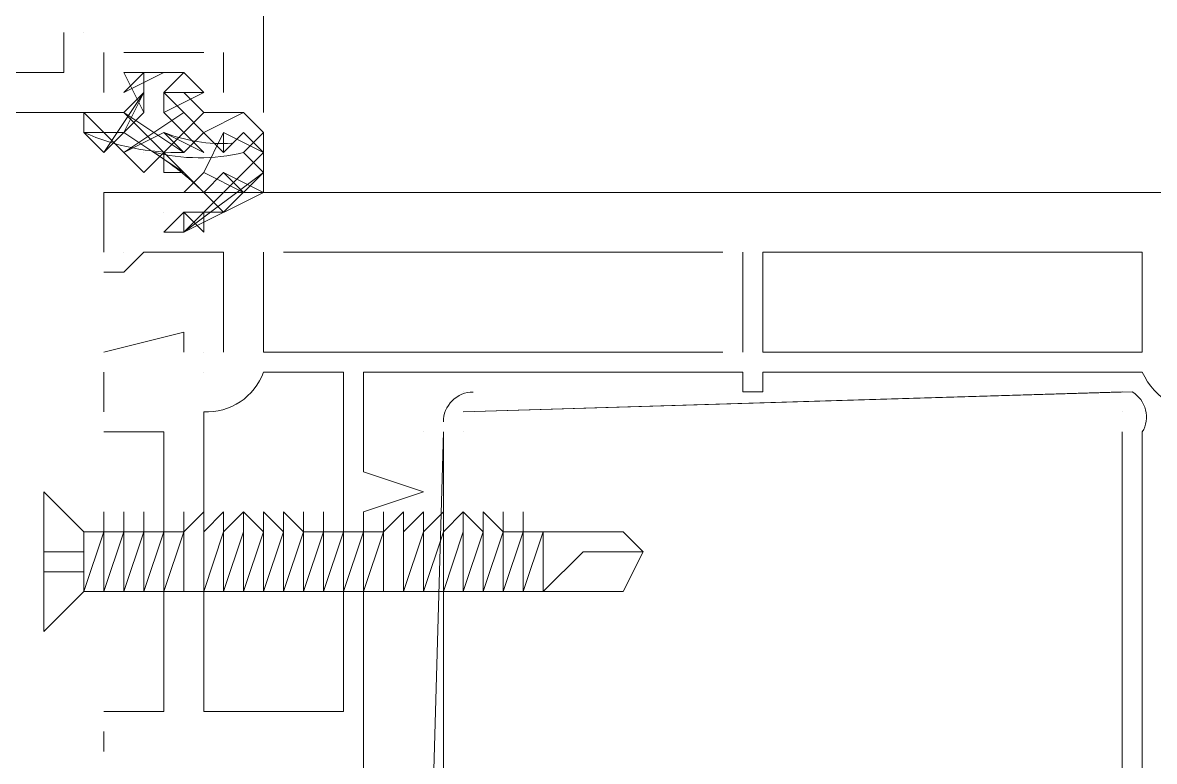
# Model space of a CAD drawing. Header units: millimetres. Extents: x 906 to 41302, y 848 to 28850.
# Drawn here: x 26943 to 27003, y 17362.5 to 17401.7 of the extents above; entities that cross this region are included whole.
import ezdxf

# ---------------------------------------------------------------- set-up
doc = ezdxf.new("R2010")
doc.units = ezdxf.units.MM
doc.layers.add('PDF_X-단위세대$및$주동평면도$A-DOOR', color=7, linetype='Continuous')

msp = doc.modelspace()

# ---------------------------------------------------------------- linework, layer by layer
at = {"layer": 'PDF_X-단위세대$및$주동평면도$A-DOOR', "lineweight": 9}
for points in [[(26949.417, 17477.328), (26955.767, 17449.811), (26955.767, 17396.894)], [(26945.184, 17401.128), (26945.184, 17399.011), (26893.325, 17399.011)], [(26945.184, 17401.128), (26945.184, 17401.128)], [(26946.242, 17401.128), (26946.242, 17401.128)], [(26947.3, 17397.953), (26947.3, 17400.069)], [(26947.3, 17400.069), (26947.3, 17400.069)], [(26952.592, 17400.069), (26948.359, 17400.069)], [(26948.359, 17400.069), (26948.359, 17400.069)], [(26952.592, 17400.069), (26952.592, 17400.069)], [(26953.65, 17400.069), (26953.65, 17397.953)], [(26953.65, 17400.069), (26953.65, 17400.069)], [(26945.184, 17399.011), (26945.184, 17399.011)], [(26947.3, 17397.953), (26947.3, 17397.953)], [(26948.359, 17397.953), (26948.359, 17397.953)], [(26948.359, 17397.953), (26948.359, 17397.953)], [(26952.592, 17397.953), (26952.592, 17397.953)], [(26952.592, 17397.953), (26952.592, 17397.953)], [(26953.65, 17397.953), (26953.65, 17397.953)], [(26948.359, 17396.894), (26932.484, 17396.894)], [(26948.359, 17396.894), (26948.359, 17396.894)], [(26951.534, 17396.894), (26951.534, 17396.894)], [(26952.592, 17396.894), (26952.592, 17396.894)], [(26954.709, 17396.894), (26952.592, 17396.894)], [(26952.592, 17396.894), (26952.592, 17396.894)], [(26954.709, 17396.894), (26954.709, 17396.894)], [(26955.767, 17396.894), (26955.767, 17396.894)]]:
    msp.add_lwpolyline(points, dxfattribs=at)
at = {"layer": 'PDF_X-단위세대$및$주동평면도$A-DOOR', "lineweight": 5}
for points in [[(26949.417, 17399.011), (26950.475, 17399.011), (26948.359, 17399.011), (26949.417, 17396.894), (26949.417, 17397.953), (26948.359, 17395.836), (26947.3, 17395.836), (26949.417, 17393.719), (26946.242, 17396.894), (26946.242, 17395.836, 0.1117), (26951.534, 17394.778), (26952.592, 17395.836), (26954.709, 17396.894), (26955.767, 17395.836), (26955.767, 17392.661), (26951.534, 17390.544), (26951.534, 17391.603), (26950.475, 17390.544), (26951.534, 17390.544)], [(26950.475, 17396.894), (26952.592, 17397.953), (26950.475, 17397.953), (26953.65, 17394.778), (26953.65, 17395.836), (26955.767, 17394.778), (26954.709, 17395.836), (26953.65, 17394.778), (26953.65, 17395.836), (26952.592, 17393.719), (26951.534, 17392.661), (26952.592, 17393.719), (26954.709, 17392.661), (26953.65, 17393.719), (26955.767, 17392.661), (26955.767, 17393.719), (26954.709, 17394.778), (26955.767, 17395.836), (26954.709, 17394.778, -0.124775), (26949.885, 17394.811, -0.054724), (26952.592, 17392.661), (26953.65, 17393.719), (26952.592, 17392.661), (26950.475, 17394.778), (26948.359, 17396.894), (26951.534, 17394.778), (26950.475, 17395.836), (26952.592, 17394.778), (26950.475, 17396.894), (26950.475, 17397.953), (26951.534, 17396.894), (26948.359, 17394.778), (26950.475, 17395.836, 0.108399), (26954.078, 17395.259)], [(26993.867, 17339.744), (27004.469, 17339.677, -0.21556), (27005.509, 17343.978), (27005.509, 17350.328), (27003.392, 17351.386), (27005.509, 17352.444), (27005.509, 17367.261), (27003.392, 17368.319), (27005.509, 17369.378), (27006.038, 17381.019, -0.326664), (27002.334, 17383.136), (26982.225, 17383.136), (26982.225, 17382.078), (26981.167, 17382.078), (26981.167, 17383.136), (26961.059, 17383.136), (26961.059, 17377.844), (26964.234, 17376.786), (26961.059, 17375.728), (26961.059, 17357.736)], [(27001.275, 17382.078), (26966.35, 17381.019), (27001.805, 17382.078, -0.414215), (27002.334, 17379.961), (27002.334, 17360.911), (27001.275, 17360.911), (27001.275, 17379.961)], [(26964.234, 17342.919), (26965.292, 17379.961), (26965.292, 17343.448, 0.414215), (26967.409, 17340.803), (26968.467, 17339.744), (26991.75, 17339.744)]]:
    msp.add_lwpolyline(points, format="xyb", dxfattribs=at)
for points in [[(26947.3, 17395.836), (26946.242, 17395.836), (26947.3, 17394.778), (26949.417, 17396.894), (26949.417, 17397.953), (26949.417, 17399.011), (26948.359, 17397.953)], [(26949.417, 17399.011), (26949.417, 17399.011)], [(26950.475, 17399.011), (26950.475, 17399.011)], [(26951.534, 17399.011), (26951.534, 17399.011)], [(26955.767, 17394.778), (26951.534, 17390.544), (26955.767, 17393.719), (26953.65, 17391.603), (26952.592, 17391.603), (26951.534, 17391.603), (26952.592, 17390.544), (26952.592, 17391.603), (26953.65, 17391.603), (26951.534, 17393.719), (26948.359, 17395.836), (26947.3, 17394.778), (26949.417, 17397.953), (26948.359, 17396.894)], [(26948.359, 17397.953), (26948.359, 17397.953)], [(26948.359, 17397.953), (26948.359, 17397.953)], [(26949.417, 17397.953), (26949.417, 17397.953)], [(26949.417, 17397.953), (26949.417, 17397.953)], [(26950.475, 17397.953), (26950.475, 17397.953)], [(26951.534, 17397.953), (26952.592, 17396.894)], [(26951.534, 17397.953), (26951.534, 17397.953)], [(26952.592, 17397.953), (26952.592, 17397.953)], [(26952.592, 17397.953), (26952.592, 17397.953)], [(26947.3, 17396.894), (26947.3, 17396.894)], [(26948.359, 17396.894), (26948.359, 17396.894)], [(26949.417, 17396.894), (26949.417, 17396.894)], [(26950.475, 17396.894), (26950.475, 17396.894)], [(26952.592, 17396.894), (26952.592, 17396.894)], [(26954.709, 17396.894), (26954.709, 17396.894)], [(26946.242, 17395.836), (26946.242, 17395.836)], [(26946.242, 17395.836), (26946.242, 17395.836)], [(26947.3, 17395.836), (26947.3, 17395.836)], [(26948.359, 17395.836), (26948.359, 17395.836)], [(26950.475, 17395.836), (26950.475, 17395.836)], [(26952.592, 17395.836), (26952.592, 17395.836)], [(26954.709, 17395.836), (26954.709, 17395.836)], [(26955.767, 17395.836), (26955.767, 17395.836)], [(26949.417, 17394.778), (26949.417, 17394.778)], [(26950.475, 17394.778), (26950.475, 17393.719), (26951.534, 17393.719)], [(26953.65, 17394.778), (26953.65, 17394.778)], [(26953.65, 17394.778), (26953.65, 17394.778)], [(26954.709, 17394.778), (26954.709, 17394.778)], [(26954.709, 17394.778), (26954.709, 17394.778)], [(26950.475, 17393.719), (26950.475, 17393.719)], [(26953.65, 17393.719), (26953.65, 17393.719)], [(26953.65, 17393.719), (26953.65, 17393.719)], [(26954.709, 17393.719), (26954.709, 17393.719)], [(26954.709, 17393.719), (26954.709, 17393.719)], [(27010.8, 17392.661), (26947.3, 17392.661), (26947.3, 17389.486)], [(26947.3, 17392.661), (26947.3, 17392.661)], [(26952.592, 17392.661), (26952.592, 17392.661)], [(26952.592, 17392.661), (26952.592, 17392.661)], [(26955.767, 17392.661), (26955.767, 17392.661)], [(26955.767, 17392.661), (26955.767, 17392.661)], [(26950.475, 17391.603), (26950.475, 17391.603)], [(26951.534, 17391.603), (26951.534, 17391.603)], [(26952.592, 17391.603), (26952.592, 17391.603)], [(26950.475, 17390.544), (26950.475, 17390.544)], [(26951.534, 17390.544), (26951.534, 17390.544)], [(26953.65, 17384.194), (26953.65, 17389.486), (26949.417, 17389.486), (26948.359, 17388.428), (26947.3, 17388.428)], [(26947.3, 17389.486), (26947.3, 17389.486)], [(26948.359, 17389.486), (26948.359, 17389.486)], [(26949.417, 17389.486), (26949.417, 17389.486)], [(26953.65, 17389.486), (26953.65, 17389.486)], [(26955.767, 17389.486), (26955.767, 17384.194), (26980.109, 17384.194)], [(26955.767, 17389.486), (26955.767, 17389.486)], [(26956.825, 17389.486), (26980.109, 17389.486)], [(26956.825, 17389.486), (26956.825, 17389.486)], [(26980.109, 17389.486), (26980.109, 17389.486)], [(26981.167, 17384.194), (26981.167, 17389.486)], [(26981.167, 17389.486), (26981.167, 17389.486)], [(26982.225, 17389.486), (26982.225, 17389.486)], [(27002.334, 17389.486), (27002.334, 17389.486)], [(26947.3, 17388.428), (26947.3, 17388.428)], [(26948.359, 17388.428), (26948.359, 17388.428)], [(26947.3, 17384.194), (26951.534, 17385.253), (26951.534, 17384.194)], [(26951.534, 17385.253), (26951.534, 17385.253)], [(26947.3, 17384.194), (26947.3, 17384.194)], [(26951.534, 17384.194), (26951.534, 17384.194)], [(26952.592, 17384.194), (26952.592, 17384.194)], [(26952.592, 17384.194), (26952.592, 17384.194)], [(26953.65, 17384.194), (26953.65, 17384.194)], [(26955.767, 17384.194), (26955.767, 17384.194)], [(26980.109, 17384.194), (26980.109, 17384.194)], [(26981.167, 17384.194), (26981.167, 17384.194)], [(26982.225, 17384.194), (26982.225, 17384.194)], [(27002.334, 17384.194), (27002.334, 17384.194)], [(26947.3, 17381.019), (26947.3, 17383.136)], [(26947.3, 17383.136), (26947.3, 17383.136)], [(26952.592, 17383.136), (26952.592, 17383.136)], [(26952.592, 17383.136), (26952.592, 17383.136)], [(26955.767, 17383.136), (26955.767, 17383.136)], [(26960, 17383.136), (26960, 17383.136)], [(26961.059, 17383.136), (26961.059, 17383.136)], [(26962.117, 17383.136), (26962.117, 17383.136)], [(26981.167, 17383.136), (26981.167, 17383.136)], [(26982.225, 17383.136), (26982.225, 17383.136)], [(27002.334, 17383.136), (27002.334, 17383.136)], [(26966.35, 17382.078), (26966.35, 17382.078)], [(26981.167, 17382.078), (26981.167, 17382.078)], [(26982.225, 17382.078), (26982.225, 17382.078)], [(27001.275, 17382.078), (27001.275, 17382.078)], [(26947.3, 17381.019), (26947.3, 17381.019)], [(26952.592, 17381.019), (26952.592, 17381.019)], [(26966.35, 17381.019), (26966.35, 17381.019)], [(27001.275, 17381.019), (27001.275, 17381.019)], [(26947.3, 17365.144), (26950.475, 17365.144), (26950.475, 17379.961), (26947.3, 17379.961)], [(26947.3, 17379.961), (26947.3, 17379.961)], [(26950.475, 17379.961), (26950.475, 17379.961)], [(26964.234, 17379.961), (26964.234, 17379.961)], [(26965.292, 17379.961), (26965.292, 17379.961)], [(26966.35, 17379.961), (26966.35, 17379.961)], [(27001.275, 17379.961), (27001.275, 17379.961)], [(27002.334, 17379.961), (27002.334, 17379.961)], [(26961.059, 17377.844), (26961.059, 17377.844)], [(26946.242, 17373.611), (26946.242, 17374.669), (26946.242, 17371.494), (26944.125, 17369.378), (26944.125, 17376.786), (26946.242, 17374.669), (26947.3, 17374.669), (26948.359, 17374.669), (26948.359, 17375.728), (26948.359, 17374.669), (26949.417, 17374.669), (26949.417, 17375.728), (26949.417, 17374.669), (26950.475, 17374.669), (26950.475, 17375.728), (26950.475, 17374.669), (26951.534, 17374.669), (26951.534, 17371.494), (26951.534, 17374.669)], [(26964.234, 17376.786), (26964.234, 17376.786)], [(26947.3, 17375.728), (26947.3, 17375.728)], [(26948.359, 17375.728), (26948.359, 17375.728)], [(26949.417, 17375.728), (26949.417, 17375.728)], [(26950.475, 17375.728), (26950.475, 17375.728)], [(26951.534, 17375.728), (26951.534, 17375.728)], [(26951.534, 17375.728), (26951.534, 17375.728)], [(26951.534, 17375.728), (26951.534, 17375.728)], [(26951.534, 17375.728), (26951.534, 17375.728)], [(26952.592, 17375.728), (26952.592, 17375.728)], [(26952.592, 17375.728), (26952.592, 17375.728)], [(26952.592, 17375.728), (26952.592, 17375.728)], [(26952.592, 17375.728), (26952.592, 17375.728)], [(26953.65, 17375.728), (26953.65, 17375.728)], [(26953.65, 17375.728), (26953.65, 17375.728)], [(26953.65, 17375.728), (26953.65, 17375.728)], [(26953.65, 17375.728), (26953.65, 17375.728)], [(26954.709, 17375.728), (26954.709, 17375.728)], [(26954.709, 17375.728), (26954.709, 17375.728)], [(26954.709, 17375.728), (26954.709, 17375.728)], [(26954.709, 17375.728), (26954.709, 17375.728)], [(26954.709, 17374.669), (26954.709, 17375.728), (26954.709, 17374.669)], [(26954.709, 17375.728), (26954.709, 17375.728)], [(26954.709, 17375.728), (26954.709, 17375.728)], [(26955.767, 17375.728), (26955.767, 17375.728)], [(26955.767, 17375.728), (26955.767, 17375.728)], [(26955.767, 17375.728), (26955.767, 17375.728)], [(26955.767, 17375.728), (26955.767, 17375.728)], [(26957.884, 17371.494), (26957.884, 17374.669), (26957.884, 17375.728), (26957.884, 17374.669), (26957.884, 17375.728), (26957.884, 17374.669), (26958.942, 17374.669), (26958.942, 17371.494), (26957.884, 17371.494), (26956.825, 17371.494)], [(26956.825, 17375.728), (26956.825, 17375.728)], [(26956.825, 17375.728), (26956.825, 17375.728)], [(26956.825, 17375.728), (26956.825, 17375.728)], [(26956.825, 17375.728), (26956.825, 17375.728)], [(26957.884, 17375.728), (26957.884, 17375.728)], [(26957.884, 17375.728), (26957.884, 17375.728)], [(26958.942, 17375.728), (26958.942, 17375.728)], [(26958.942, 17375.728), (26958.942, 17375.728)], [(26960, 17375.728), (26960, 17375.728)], [(26960, 17375.728), (26960, 17375.728)], [(26960, 17375.728), (26960, 17375.728)], [(26960, 17375.728), (26960, 17375.728)], [(26961.059, 17375.728), (26961.059, 17375.728)], [(26961.059, 17375.728), (26961.059, 17375.728)], [(26961.059, 17375.728), (26961.059, 17375.728)], [(26961.059, 17374.669), (26962.117, 17374.669), (26962.117, 17375.728), (26962.117, 17374.669), (26963.175, 17375.728), (26963.175, 17374.669), (26963.175, 17371.494), (26964.234, 17374.669)], [(26961.059, 17375.728), (26961.059, 17375.728)], [(26961.059, 17375.728), (26961.059, 17375.728)], [(26962.117, 17375.728), (26962.117, 17375.728)], [(26962.117, 17375.728), (26962.117, 17375.728)], [(26963.175, 17375.728), (26963.175, 17375.728)], [(26963.175, 17375.728), (26963.175, 17375.728)], [(26964.234, 17375.728), (26964.234, 17375.728)], [(26964.234, 17375.728), (26964.234, 17375.728)], [(26965.292, 17375.728), (26965.292, 17375.728)], [(26965.292, 17375.728), (26965.292, 17375.728)], [(26966.35, 17375.728), (26966.35, 17375.728)], [(26966.35, 17375.728), (26966.35, 17375.728)], [(26966.35, 17375.728), (26966.35, 17375.728)], [(26966.35, 17375.728), (26966.35, 17375.728)], [(26966.35, 17374.669), (26966.35, 17375.728)], [(26966.35, 17375.728), (26966.35, 17375.728)], [(26966.35, 17375.728), (26966.35, 17375.728)], [(26967.409, 17375.728), (26967.409, 17375.728)], [(26967.409, 17375.728), (26967.409, 17375.728)], [(26968.467, 17375.728), (26968.467, 17375.728)], [(26968.467, 17375.728), (26968.467, 17375.728)], [(26968.467, 17375.728), (26968.467, 17375.728)], [(26968.467, 17375.728), (26968.467, 17375.728)], [(26969.525, 17375.728), (26969.525, 17375.728)], [(26969.525, 17375.728), (26969.525, 17375.728)], [(26969.525, 17375.728), (26969.525, 17375.728)], [(26969.525, 17375.728), (26969.525, 17375.728)], [(26946.242, 17374.669), (26946.242, 17374.669)], [(26947.3, 17374.669), (26947.3, 17374.669)], [(26947.3, 17374.669), (26947.3, 17374.669)], [(26948.359, 17374.669), (26948.359, 17374.669)], [(26948.359, 17374.669), (26948.359, 17374.669)], [(26948.359, 17374.669), (26948.359, 17374.669)], [(26949.417, 17374.669), (26949.417, 17374.669)], [(26949.417, 17374.669), (26949.417, 17374.669)], [(26949.417, 17374.669), (26949.417, 17374.669)], [(26949.417, 17374.669), (26949.417, 17374.669)], [(26950.475, 17374.669), (26950.475, 17374.669)], [(26950.475, 17374.669), (26950.475, 17374.669)], [(26950.475, 17374.669), (26950.475, 17374.669)], [(26950.475, 17374.669), (26950.475, 17374.669)], [(26951.534, 17374.669), (26951.534, 17374.669)], [(26951.534, 17374.669), (26951.534, 17374.669)], [(26951.534, 17374.669), (26951.534, 17374.669)], [(26951.534, 17374.669), (26951.534, 17374.669)], [(26951.534, 17374.669), (26951.534, 17374.669)], [(26951.534, 17374.669), (26951.534, 17374.669)], [(26951.534, 17374.669), (26951.534, 17374.669)], [(26951.534, 17374.669), (26951.534, 17374.669)], [(26951.534, 17374.669), (26951.534, 17374.669)], [(26951.534, 17371.494), (26951.534, 17374.669), (26951.534, 17371.494)], [(26951.534, 17374.669), (26951.534, 17374.669)], [(26951.534, 17374.669), (26951.534, 17374.669)], [(26951.534, 17374.669), (26951.534, 17374.669)], [(26952.592, 17374.669), (26952.592, 17374.669)], [(26952.592, 17374.669), (26952.592, 17374.669)], [(26952.592, 17374.669), (26952.592, 17374.669)], [(26952.592, 17374.669), (26952.592, 17371.494), (26952.592, 17374.669)], [(26952.592, 17374.669), (26952.592, 17371.494), (26952.592, 17374.669)], [(26952.592, 17374.669), (26952.592, 17374.669)], [(26952.592, 17374.669), (26952.592, 17374.669)], [(26952.592, 17374.669), (26952.592, 17374.669)], [(26952.592, 17374.669), (26952.592, 17374.669)], [(26953.65, 17374.669), (26953.65, 17374.669)], [(26953.65, 17374.669), (26953.65, 17374.669)], [(26953.65, 17374.669), (26953.65, 17374.669)], [(26953.65, 17374.669), (26953.65, 17374.669)], [(26953.65, 17374.669), (26953.65, 17374.669)], [(26953.65, 17374.669), (26953.65, 17374.669)], [(26954.709, 17374.669), (26954.709, 17374.669)], [(26954.709, 17374.669), (26954.709, 17374.669)], [(26954.709, 17374.669), (26954.709, 17374.669)], [(26954.709, 17374.669), (26954.709, 17374.669)], [(26954.709, 17374.669), (26954.709, 17374.669)], [(26955.767, 17374.669), (26954.709, 17371.494)], [(26954.709, 17374.669), (26954.709, 17374.669)], [(26955.767, 17374.669), (26955.767, 17374.669)], [(26955.767, 17374.669), (26955.767, 17374.669)], [(26955.767, 17374.669), (26955.767, 17374.669)], [(26955.767, 17374.669), (26955.767, 17374.669)], [(26955.767, 17374.669), (26955.767, 17374.669)], [(26955.767, 17374.669), (26955.767, 17374.669)], [(26956.825, 17374.669), (26956.825, 17374.669)], [(26956.825, 17374.669), (26956.825, 17374.669)], [(26957.884, 17374.669), (26956.825, 17371.494), (26957.884, 17374.669)], [(26956.825, 17374.669), (26956.825, 17374.669)], [(26956.825, 17374.669), (26956.825, 17374.669)], [(26956.825, 17374.669), (26956.825, 17374.669)], [(26956.825, 17374.669), (26956.825, 17374.669)], [(26956.825, 17374.669), (26956.825, 17374.669)], [(26956.825, 17371.494), (26957.884, 17374.669), (26956.825, 17371.494)], [(26956.825, 17374.669), (26956.825, 17374.669)], [(26957.884, 17374.669), (26957.884, 17374.669)], [(26957.884, 17374.669), (26957.884, 17374.669)], [(26957.884, 17374.669), (26957.884, 17374.669)], [(26957.884, 17374.669), (26957.884, 17374.669)], [(26958.942, 17374.669), (26958.942, 17374.669)], [(26958.942, 17374.669), (26958.942, 17374.669)], [(26958.942, 17374.669), (26958.942, 17374.669)], [(26958.942, 17374.669), (26958.942, 17374.669)], [(26958.942, 17374.669), (26958.942, 17374.669)], [(26960, 17374.669), (26960, 17374.669)], [(26960, 17374.669), (26960, 17374.669)], [(26960, 17374.669), (26960, 17374.669)], [(26960, 17374.669), (26960, 17374.669)], [(26960, 17374.669), (26960, 17374.669)], [(26960, 17374.669), (26960, 17374.669)], [(26960, 17374.669), (26960, 17374.669)], [(26960, 17374.669), (26960, 17374.669)], [(26961.059, 17374.669), (26961.059, 17374.669)], [(26961.059, 17374.669), (26961.059, 17374.669)], [(26961.059, 17374.669), (26961.059, 17374.669)], [(26961.059, 17374.669), (26961.059, 17374.669)], [(26962.117, 17374.669), (26961.059, 17371.494)], [(26961.059, 17374.669), (26961.059, 17374.669)], [(26961.059, 17374.669), (26961.059, 17374.669)], [(26961.059, 17374.669), (26961.059, 17374.669)], [(26961.059, 17374.669), (26961.059, 17374.669)], [(26961.059, 17374.669), (26961.059, 17374.669)], [(26961.059, 17374.669), (26961.059, 17374.669)], [(26961.059, 17374.669), (26961.059, 17374.669)], [(26962.117, 17374.669), (26962.117, 17374.669)], [(26962.117, 17374.669), (26962.117, 17374.669)], [(26962.117, 17371.494), (26962.117, 17374.669), (26962.117, 17371.494)], [(26962.117, 17374.669), (26962.117, 17371.494), (26962.117, 17374.669)], [(26962.117, 17374.669), (26962.117, 17374.669)], [(26962.117, 17374.669), (26962.117, 17374.669)], [(26962.117, 17374.669), (26962.117, 17374.669)], [(26963.175, 17374.669), (26963.175, 17374.669)], [(26963.175, 17374.669), (26963.175, 17371.494), (26963.175, 17374.669)], [(26963.175, 17374.669), (26963.175, 17374.669)], [(26963.175, 17374.669), (26963.175, 17374.669)], [(26964.234, 17374.669), (26964.234, 17374.669)], [(26964.234, 17374.669), (26964.234, 17374.669)], [(26964.234, 17374.669), (26964.234, 17374.669)], [(26965.292, 17374.669), (26964.234, 17371.494)], [(26964.234, 17374.669), (26964.234, 17374.669)], [(26964.234, 17374.669), (26964.234, 17374.669)], [(26965.292, 17374.669), (26965.292, 17374.669)], [(26965.292, 17374.669), (26965.292, 17374.669)], [(26965.292, 17374.669), (26965.292, 17374.669)], [(26965.292, 17374.669), (26965.292, 17374.669)], [(26965.292, 17374.669), (26965.292, 17374.669)], [(26965.292, 17374.669), (26965.292, 17374.669)], [(26966.35, 17374.669), (26966.35, 17374.669)], [(26966.35, 17374.669), (26966.35, 17374.669)], [(26967.409, 17374.669), (26966.35, 17371.494)], [(26966.35, 17374.669), (26966.35, 17374.669)], [(26966.35, 17374.669), (26966.35, 17374.669)], [(26966.35, 17374.669), (26966.35, 17374.669)], [(26967.409, 17374.669), (26967.409, 17374.669)], [(26967.409, 17374.669), (26967.409, 17374.669)], [(26967.409, 17374.669), (26967.409, 17374.669)], [(26968.467, 17374.669), (26967.409, 17371.494)], [(26967.409, 17374.669), (26967.409, 17374.669)], [(26967.409, 17374.669), (26967.409, 17374.669)], [(26968.467, 17374.669), (26968.467, 17374.669)], [(26968.467, 17374.669), (26968.467, 17374.669)], [(26968.467, 17374.669), (26968.467, 17374.669)], [(26968.467, 17374.669), (26968.467, 17374.669)], [(26968.467, 17374.669), (26968.467, 17374.669)], [(26968.467, 17374.669), (26968.467, 17374.669)], [(26968.467, 17374.669), (26968.467, 17374.669)], [(26968.467, 17374.669), (26968.467, 17374.669)], [(26968.467, 17374.669), (26968.467, 17374.669)], [(26968.467, 17374.669), (26968.467, 17374.669)], [(26968.467, 17374.669), (26968.467, 17374.669)], [(26968.467, 17374.669), (26968.467, 17374.669)], [(26969.525, 17374.669), (26969.525, 17374.669)], [(26969.525, 17374.669), (26969.525, 17374.669)], [(26969.525, 17374.669), (26969.525, 17374.669)], [(26969.525, 17374.669), (26969.525, 17374.669)], [(26969.525, 17374.669), (26969.525, 17374.669)], [(26969.525, 17374.669), (26970.584, 17374.669), (26969.525, 17374.669)], [(26969.525, 17371.494), (26970.584, 17374.669), (26969.525, 17371.494)], [(26969.525, 17374.669), (26969.525, 17374.669)], [(26969.525, 17374.669), (26969.525, 17374.669)], [(26970.584, 17374.669), (26970.584, 17374.669)], [(26970.584, 17374.669), (26970.584, 17374.669)], [(26974.817, 17374.669), (26974.817, 17374.669)], [(26944.125, 17373.611), (26946.242, 17373.611), (26946.242, 17372.553), (26944.125, 17372.553)], [(26970.584, 17371.494), (26972.7, 17373.611)], [(26975.875, 17373.611), (26972.7, 17373.611), (26975.875, 17373.611)], [(26946.242, 17371.494), (26946.242, 17371.494)], [(26946.242, 17371.494), (26946.242, 17371.494)], [(26947.3, 17371.494), (26948.359, 17371.494), (26949.417, 17371.494), (26950.475, 17371.494)], [(26947.3, 17371.494), (26947.3, 17371.494)], [(26947.3, 17371.494), (26947.3, 17371.494)], [(26947.3, 17371.494), (26947.3, 17371.494)], [(26948.359, 17371.494), (26948.359, 17371.494)], [(26948.359, 17371.494), (26948.359, 17371.494)], [(26948.359, 17371.494), (26948.359, 17371.494)], [(26948.359, 17371.494), (26948.359, 17371.494)], [(26949.417, 17371.494), (26949.417, 17371.494)], [(26949.417, 17371.494), (26949.417, 17371.494)], [(26949.417, 17371.494), (26949.417, 17371.494)], [(26949.417, 17371.494), (26949.417, 17371.494)], [(26950.475, 17371.494), (26950.475, 17371.494)], [(26950.475, 17371.494), (26950.475, 17371.494)], [(26950.475, 17371.494), (26950.475, 17371.494)], [(26950.475, 17371.494), (26950.475, 17371.494)], [(26950.475, 17371.494), (26950.475, 17371.494)], [(26950.475, 17371.494), (26950.475, 17371.494)], [(26951.534, 17371.494), (26951.534, 17371.494)], [(26951.534, 17371.494), (26951.534, 17371.494)], [(26951.534, 17371.494), (26951.534, 17371.494)], [(26951.534, 17371.494), (26951.534, 17371.494)], [(26951.534, 17371.494), (26951.534, 17371.494)], [(26951.534, 17371.494), (26951.534, 17371.494)], [(26951.534, 17371.494), (26951.534, 17371.494)], [(26952.592, 17371.494), (26952.592, 17371.494)], [(26952.592, 17371.494), (26952.592, 17371.494)], [(26952.592, 17371.494), (26952.592, 17371.494)], [(26952.592, 17371.494), (26952.592, 17371.494)], [(26952.592, 17371.494), (26952.592, 17371.494)], [(26952.592, 17371.494), (26952.592, 17371.494)], [(26952.592, 17371.494), (26952.592, 17371.494)], [(26952.592, 17371.494), (26952.592, 17371.494)], [(26953.65, 17371.494), (26953.65, 17371.494)], [(26953.65, 17371.494), (26953.65, 17371.494)], [(26953.65, 17371.494), (26953.65, 17371.494)], [(26953.65, 17371.494), (26953.65, 17371.494)], [(26953.65, 17371.494), (26953.65, 17371.494)], [(26954.709, 17371.494), (26954.709, 17371.494)], [(26954.709, 17371.494), (26954.709, 17371.494)], [(26954.709, 17371.494), (26954.709, 17371.494)], [(26954.709, 17371.494), (26954.709, 17371.494)], [(26955.767, 17371.494), (26955.767, 17371.494)], [(26955.767, 17371.494), (26955.767, 17371.494)], [(26955.767, 17371.494), (26955.767, 17371.494)], [(26955.767, 17371.494), (26955.767, 17371.494)], [(26956.825, 17371.494), (26956.825, 17371.494)], [(26956.825, 17371.494), (26956.825, 17371.494)], [(26956.825, 17371.494), (26956.825, 17371.494)], [(26956.825, 17371.494), (26956.825, 17371.494)], [(26956.825, 17371.494), (26956.825, 17371.494)], [(26956.825, 17371.494), (26956.825, 17371.494)], [(26956.825, 17371.494), (26956.825, 17371.494)], [(26956.825, 17371.494), (26956.825, 17371.494)], [(26957.884, 17371.494), (26957.884, 17371.494)], [(26957.884, 17371.494), (26957.884, 17371.494)], [(26957.884, 17371.494), (26957.884, 17371.494)], [(26957.884, 17371.494), (26957.884, 17371.494)], [(26958.942, 17371.494), (26958.942, 17371.494)], [(26958.942, 17371.494), (26958.942, 17371.494)], [(26958.942, 17371.494), (26958.942, 17371.494)], [(26958.942, 17371.494), (26958.942, 17371.494)], [(26958.942, 17371.494), (26958.942, 17371.494)], [(26960, 17371.494), (26960, 17371.494)], [(26960, 17371.494), (26960, 17371.494)], [(26960, 17371.494), (26960, 17371.494)], [(26960, 17371.494), (26960, 17371.494)], [(26960, 17371.494), (26960, 17371.494)], [(26960, 17371.494), (26960, 17371.494)], [(26961.059, 17371.494), (26961.059, 17371.494)], [(26961.059, 17371.494), (26961.059, 17371.494)], [(26961.059, 17371.494), (26961.059, 17371.494)], [(26961.059, 17371.494), (26961.059, 17371.494)], [(26961.059, 17371.494), (26961.059, 17371.494)], [(26961.059, 17371.494), (26961.059, 17371.494)], [(26961.059, 17371.494), (26961.059, 17371.494)], [(26962.117, 17371.494), (26962.117, 17371.494)], [(26962.117, 17371.494), (26962.117, 17371.494)], [(26962.117, 17371.494), (26962.117, 17371.494)], [(26962.117, 17371.494), (26962.117, 17371.494)], [(26963.175, 17371.494), (26963.175, 17371.494)], [(26963.175, 17371.494), (26963.175, 17371.494)], [(26963.175, 17371.494), (26963.175, 17371.494)], [(26963.175, 17371.494), (26963.175, 17371.494)], [(26963.175, 17371.494), (26963.175, 17371.494)], [(26964.234, 17371.494), (26964.234, 17371.494)], [(26964.234, 17371.494), (26964.234, 17371.494)], [(26964.234, 17371.494), (26964.234, 17371.494)], [(26964.234, 17371.494), (26964.234, 17371.494)], [(26964.234, 17371.494), (26964.234, 17371.494)], [(26965.292, 17371.494), (26965.292, 17371.494)], [(26965.292, 17371.494), (26965.292, 17371.494)], [(26965.292, 17371.494), (26965.292, 17371.494)], [(26965.292, 17371.494), (26965.292, 17371.494)], [(26965.292, 17371.494), (26965.292, 17371.494)], [(26965.292, 17371.494), (26965.292, 17371.494)], [(26965.292, 17371.494), (26965.292, 17371.494)], [(26966.35, 17371.494), (26966.35, 17371.494)], [(26966.35, 17371.494), (26966.35, 17371.494)], [(26966.35, 17371.494), (26966.35, 17371.494)], [(26966.35, 17371.494), (26966.35, 17371.494)], [(26966.35, 17371.494), (26966.35, 17371.494)], [(26966.35, 17371.494), (26966.35, 17371.494)], [(26966.35, 17371.494), (26966.35, 17371.494)], [(26967.409, 17371.494), (26967.409, 17371.494)], [(26967.409, 17371.494), (26967.409, 17371.494)], [(26967.409, 17371.494), (26967.409, 17371.494)], [(26967.409, 17371.494), (26967.409, 17371.494)], [(26967.409, 17371.494), (26967.409, 17371.494)], [(26968.467, 17371.494), (26968.467, 17371.494)], [(26968.467, 17371.494), (26968.467, 17371.494)], [(26968.467, 17371.494), (26968.467, 17371.494)], [(26968.467, 17371.494), (26968.467, 17371.494)], [(26968.467, 17371.494), (26968.467, 17371.494)], [(26968.467, 17371.494), (26968.467, 17371.494)], [(26968.467, 17371.494), (26968.467, 17371.494)], [(26969.525, 17371.494), (26969.525, 17371.494)], [(26969.525, 17371.494), (26970.584, 17371.494), (26969.525, 17371.494)], [(26969.525, 17371.494), (26969.525, 17371.494)], [(26969.525, 17371.494), (26969.525, 17371.494)], [(26969.525, 17371.494), (26969.525, 17371.494)], [(26969.525, 17371.494), (26969.525, 17371.494)], [(26970.584, 17371.494), (26970.584, 17371.494)], [(26970.584, 17371.494), (26970.584, 17371.494)], [(26974.817, 17371.494), (26974.817, 17371.494)], [(26944.125, 17369.378), (26944.125, 17369.378)], [(26947.3, 17365.144), (26947.3, 17365.144)], [(26950.475, 17365.144), (26950.475, 17365.144)], [(26952.592, 17365.144), (26952.592, 17365.144)], [(26960, 17365.144), (26960, 17365.144)], [(26947.3, 17363.028), (26947.3, 17364.086)], [(26947.3, 17364.086), (26947.3, 17364.086)], [(26947.3, 17363.028), (26947.3, 17363.028)]]:
    msp.add_lwpolyline(points, dxfattribs=at)
for points in [[(26950.475, 17399.011), (26948.359, 17397.953), (26949.417, 17399.011), (26951.534, 17399.011), (26952.592, 17397.953), (26951.534, 17399.011), (26950.475, 17397.953), (26951.534, 17399.011)], [(26952.592, 17396.894), (26950.475, 17394.778), (26949.417, 17393.719), (26950.475, 17394.778)], [(26982.225, 17389.486), (27002.334, 17389.486), (27002.334, 17384.194), (26982.225, 17384.194)], [(26946.242, 17374.669), (26946.242, 17371.494), (26944.125, 17369.378), (26944.125, 17376.786)], [(26947.3, 17374.669), (26947.3, 17371.494), (26946.242, 17371.494), (26947.3, 17374.669), (26947.3, 17375.728)], [(26948.359, 17374.669), (26948.359, 17371.494), (26947.3, 17371.494), (26948.359, 17374.669), (26948.359, 17375.728)], [(26948.359, 17371.494), (26949.417, 17374.669), (26949.417, 17375.728), (26949.417, 17374.669), (26949.417, 17371.494)], [(26949.417, 17371.494), (26950.475, 17374.669), (26950.475, 17375.728), (26950.475, 17374.669), (26950.475, 17371.494)], [(26950.475, 17371.494), (26951.534, 17374.669), (26951.534, 17375.728), (26951.534, 17374.669), (26952.592, 17375.728), (26952.592, 17374.669), (26953.65, 17375.728), (26953.65, 17374.669), (26954.709, 17375.728), (26954.709, 17374.669), (26953.65, 17371.494), (26952.592, 17371.494), (26951.534, 17371.494)], [(26950.475, 17371.494), (26951.534, 17374.669), (26951.534, 17375.728), (26951.534, 17374.669), (26951.534, 17371.494)], [(26950.475, 17371.494), (26951.534, 17371.494), (26951.534, 17374.669), (26951.534, 17375.728), (26951.534, 17374.669)], [(26968.467, 17371.494), (26967.409, 17371.494), (26966.35, 17371.494), (26965.292, 17371.494), (26964.234, 17371.494), (26963.175, 17371.494), (26962.117, 17371.494), (26961.059, 17371.494), (26960, 17371.494), (26958.942, 17371.494), (26957.884, 17371.494), (26956.825, 17371.494), (26955.767, 17371.494), (26954.709, 17371.494), (26953.65, 17371.494), (26952.592, 17371.494), (26951.534, 17371.494), (26950.475, 17371.494), (26950.475, 17374.669), (26951.534, 17374.669), (26951.534, 17375.728), (26951.534, 17374.669), (26952.592, 17375.728), (26952.592, 17374.669), (26953.65, 17375.728), (26953.65, 17374.669), (26954.709, 17375.728), (26954.709, 17374.669), (26954.709, 17375.728), (26955.767, 17374.669), (26955.767, 17375.728), (26956.825, 17374.669), (26956.825, 17375.728), (26957.884, 17374.669), (26957.884, 17375.728), (26957.884, 17374.669), (26958.942, 17374.669), (26958.942, 17375.728), (26958.942, 17374.669), (26960, 17374.669), (26960, 17375.728), (26960, 17374.669), (26961.059, 17374.669), (26961.059, 17375.728), (26961.059, 17374.669), (26962.117, 17374.669), (26962.117, 17375.728), (26962.117, 17374.669), (26963.175, 17375.728), (26963.175, 17374.669), (26964.234, 17375.728), (26964.234, 17374.669), (26965.292, 17375.728), (26965.292, 17374.669), (26966.35, 17375.728), (26966.35, 17374.669), (26966.35, 17375.728), (26967.409, 17374.669), (26967.409, 17375.728), (26968.467, 17374.669), (26968.467, 17375.728), (26968.467, 17374.669), (26969.525, 17374.669), (26969.525, 17375.728), (26969.525, 17374.669), (26969.525, 17371.494)], [(26951.534, 17371.494), (26951.534, 17374.669), (26952.592, 17375.728), (26952.592, 17374.669), (26952.592, 17371.494)], [(26951.534, 17371.494), (26952.592, 17371.494), (26952.592, 17374.669), (26952.592, 17375.728), (26951.534, 17374.669)], [(26953.65, 17374.669), (26952.592, 17371.494), (26952.592, 17374.669), (26953.65, 17375.728)], [(26953.65, 17374.669), (26952.592, 17371.494), (26952.592, 17374.669), (26953.65, 17375.728)], [(26953.65, 17371.494), (26953.65, 17374.669), (26954.709, 17375.728), (26954.709, 17374.669)], [(26953.65, 17371.494), (26954.709, 17374.669), (26954.709, 17375.728), (26953.65, 17374.669)], [(26954.709, 17371.494), (26954.709, 17374.669), (26954.709, 17375.728), (26955.767, 17374.669)], [(26955.767, 17371.494), (26955.767, 17374.669), (26955.767, 17375.728), (26956.825, 17374.669), (26956.825, 17375.728), (26957.884, 17374.669), (26956.825, 17371.494)], [(26955.767, 17371.494), (26955.767, 17374.669), (26955.767, 17375.728), (26956.825, 17374.669)], [(26955.767, 17371.494), (26956.825, 17374.669), (26955.767, 17375.728), (26955.767, 17374.669)], [(26957.884, 17374.669), (26956.825, 17371.494), (26956.825, 17374.669), (26956.825, 17375.728)], [(26957.884, 17374.669), (26956.825, 17371.494), (26956.825, 17374.669), (26956.825, 17375.728)], [(26957.884, 17374.669), (26957.884, 17375.728), (26957.884, 17374.669), (26957.884, 17371.494), (26956.825, 17371.494)], [(26958.942, 17374.669), (26958.942, 17371.494), (26957.884, 17371.494), (26958.942, 17374.669), (26958.942, 17375.728)], [(26958.942, 17371.494), (26960, 17374.669), (26960, 17375.728), (26960, 17374.669), (26961.059, 17374.669), (26961.059, 17375.728), (26961.059, 17374.669), (26961.059, 17371.494), (26960, 17371.494)], [(26960, 17374.669), (26960, 17371.494), (26958.942, 17371.494), (26960, 17374.669), (26960, 17375.728)], [(26960, 17374.669), (26960, 17371.494), (26958.942, 17371.494), (26960, 17374.669), (26960, 17375.728)], [(26960, 17371.494), (26961.059, 17374.669), (26961.059, 17375.728), (26961.059, 17374.669), (26961.059, 17371.494)], [(26960, 17371.494), (26961.059, 17371.494), (26961.059, 17374.669), (26961.059, 17375.728), (26961.059, 17374.669)], [(26962.117, 17374.669), (26962.117, 17371.494), (26961.059, 17371.494), (26962.117, 17374.669), (26962.117, 17375.728)], [(26963.175, 17374.669), (26963.175, 17371.494), (26962.117, 17371.494), (26962.117, 17374.669), (26963.175, 17375.728)], [(26963.175, 17371.494), (26963.175, 17374.669), (26964.234, 17375.728), (26964.234, 17374.669)], [(26964.234, 17371.494), (26964.234, 17374.669), (26965.292, 17375.728), (26965.292, 17374.669)], [(26966.35, 17374.669), (26965.292, 17371.494), (26965.292, 17374.669), (26966.35, 17375.728)], [(26966.35, 17374.669), (26965.292, 17371.494), (26965.292, 17374.669), (26966.35, 17375.728)], [(26966.35, 17374.669), (26966.35, 17371.494), (26965.292, 17371.494), (26965.292, 17374.669), (26966.35, 17375.728)], [(26966.35, 17371.494), (26966.35, 17374.669), (26966.35, 17375.728), (26967.409, 17374.669)], [(26967.409, 17371.494), (26967.409, 17374.669), (26967.409, 17375.728), (26968.467, 17374.669)], [(26969.525, 17374.669), (26969.525, 17371.494), (26968.467, 17371.494), (26969.525, 17374.669), (26969.525, 17375.728)], [(26969.525, 17374.669), (26969.525, 17371.494), (26968.467, 17371.494), (26969.525, 17374.669), (26969.525, 17375.728)], [(26968.467, 17371.494), (26968.467, 17374.669), (26968.467, 17375.728), (26968.467, 17374.669), (26969.525, 17374.669), (26969.525, 17375.728), (26969.525, 17374.669), (26970.584, 17374.669), (26969.525, 17371.494)], [(26968.467, 17371.494), (26968.467, 17374.669), (26968.467, 17375.728), (26968.467, 17374.669)], [(26968.467, 17371.494), (26968.467, 17374.669), (26968.467, 17375.728), (26968.467, 17374.669)], [(26947.3, 17371.494), (26947.3, 17374.669), (26948.359, 17374.669)], [(26948.359, 17371.494), (26948.359, 17374.669), (26949.417, 17374.669)], [(26950.475, 17374.669), (26949.417, 17371.494), (26949.417, 17374.669)], [(26951.534, 17374.669), (26950.475, 17371.494), (26950.475, 17374.669)], [(26952.592, 17371.494), (26953.65, 17374.669), (26953.65, 17371.494)], [(26952.592, 17371.494), (26953.65, 17374.669), (26953.65, 17371.494)], [(26953.65, 17371.494), (26954.709, 17374.669), (26954.709, 17371.494)], [(26954.709, 17371.494), (26955.767, 17374.669), (26955.767, 17371.494)], [(26955.767, 17371.494), (26956.825, 17374.669), (26956.825, 17371.494)], [(26955.767, 17371.494), (26956.825, 17374.669), (26956.825, 17371.494)], [(26957.884, 17374.669), (26957.884, 17371.494), (26958.942, 17374.669)], [(26960, 17374.669), (26958.942, 17371.494), (26958.942, 17374.669)], [(26960, 17371.494), (26960, 17374.669), (26961.059, 17374.669)], [(26960, 17371.494), (26961.059, 17374.669), (26960, 17374.669)], [(26962.117, 17374.669), (26961.059, 17371.494), (26961.059, 17374.669)], [(26963.175, 17371.494), (26964.234, 17374.669), (26964.234, 17371.494)], [(26965.292, 17374.669), (26965.292, 17371.494), (26964.234, 17371.494)], [(26966.35, 17374.669), (26966.35, 17371.494), (26965.292, 17371.494)], [(26966.35, 17374.669), (26966.35, 17371.494), (26965.292, 17371.494)], [(26967.409, 17374.669), (26967.409, 17371.494), (26966.35, 17371.494)], [(26968.467, 17374.669), (26968.467, 17371.494), (26967.409, 17371.494)], [(26969.525, 17374.669), (26968.467, 17371.494), (26968.467, 17374.669)], [(26969.525, 17374.669), (26968.467, 17371.494), (26968.467, 17374.669)], [(26970.584, 17374.669), (26969.525, 17371.494), (26969.525, 17374.669)], [(26975.875, 17373.611), (26974.817, 17371.494), (26970.584, 17371.494), (26970.584, 17374.669), (26974.817, 17374.669)]]:
    msp.add_lwpolyline(points, close=True, dxfattribs=at)
msp.add_lwpolyline([(26952.592, 17381.019), (26952.592, 17365.144), (26960, 17365.144), (26960, 17383.136), (26955.767, 17383.136, -0.326664)], format="xyb", close=True, dxfattribs=at)
msp.add_arc((26966.879, 17380.49), 1.587, 89.99986, 180.00014, dxfattribs=at)

doc.saveas('drawing.dxf')
